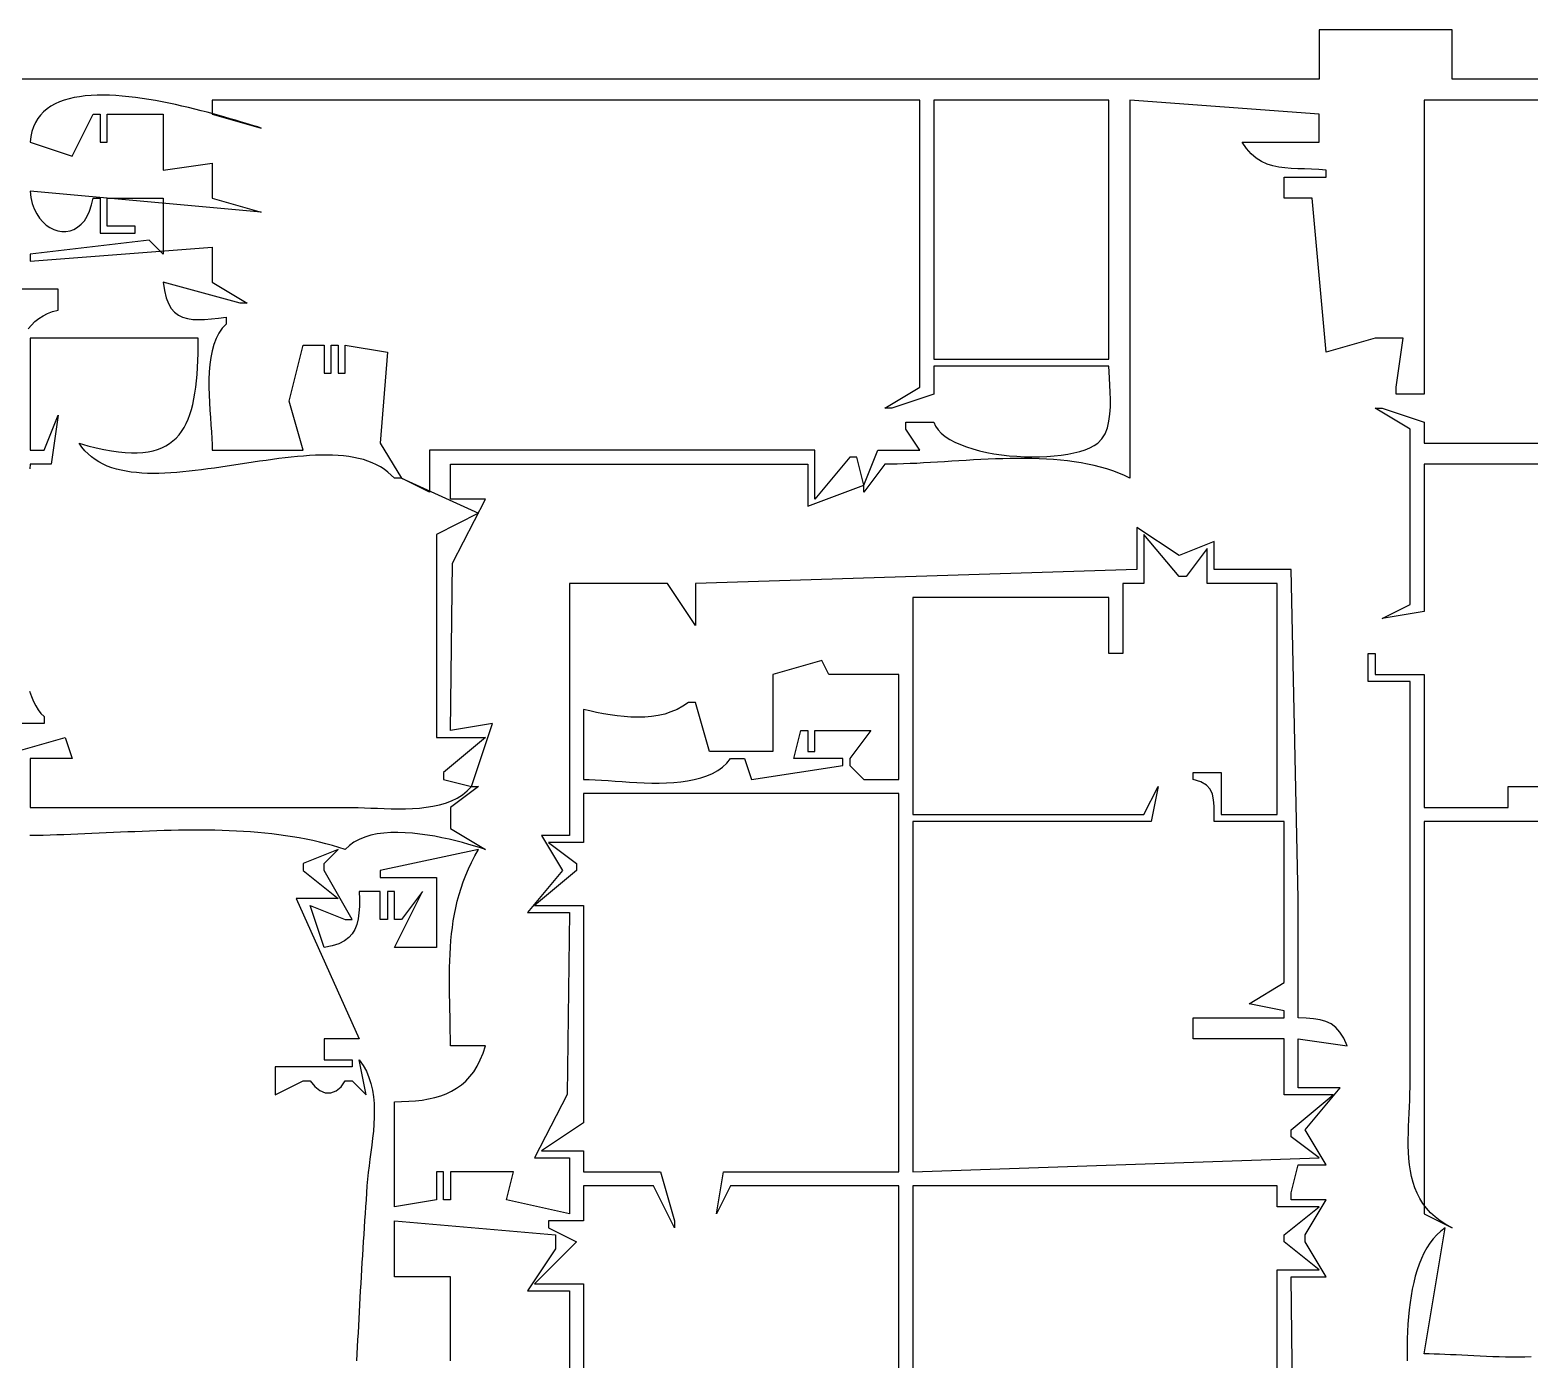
# Model space of a CAD drawing. Header units: metres. Extents: x 249 to 997, y 92 to 756.
# Drawn here: x 459 to 673.1, y 566.3 to 756 of the extents above; entities that cross this region are included whole.
import ezdxf

# ---------------------------------------------------------------- set-up
doc = ezdxf.new("R2010")
doc.units = ezdxf.units.M

msp = doc.modelspace()

# ---------------------------------------------------------------- linework, layer by layer
for p, q in [((643, 756), (643, 749)), ((662, 756), (643, 756)), ((662, 749), (662, 756)), ((643, 749), (404, 749)), ((745, 749), (662, 749)), ((461.9803, 745.1102), (461.4377, 744.7387)), ((462.5673, 745.4381), (461.9803, 745.1102)), ((463.1962, 745.724), (462.5673, 745.4381)), ((463.8646, 745.9695), (463.1962, 745.724)), ((464.5698, 746.1764), (463.8646, 745.9695)), ((465.3094, 746.3461), (464.5698, 746.1764)), ((466.0807, 746.4804), (465.3094, 746.3461)), ((466.8814, 746.581), (466.0807, 746.4804)), ((467.7089, 746.6493), (466.8814, 746.581)), ((468.5605, 746.6872), (467.7089, 746.6493)), ((469.434, 746.6961), (468.5605, 746.6872)), ((470.3266, 746.6778), (469.434, 746.6961)), ((471.2358, 746.6339), (470.3266, 746.6778)), ((472.1592, 746.566), (471.2358, 746.6339)), ((473.0943, 746.4757), (472.1592, 746.566)), ((474.0384, 746.3648), (473.0943, 746.4757)), ((474.9891, 746.2348), (474.0384, 746.3648)), ((475.9439, 746.0874), (474.9891, 746.2348)), ((476.9001, 745.9241), (475.9439, 746.0874)), ((477.8554, 745.7468), (476.9001, 745.9241)), ((478.8071, 745.5569), (477.8554, 745.7468)), ((479.7528, 745.3561), (478.8071, 745.5569)), ((480.6899, 745.1461), (479.7528, 745.3561)), ((481.6159, 744.9285), (480.6899, 745.1461)), ((586, 746), (485, 746)), ((485, 746), (485, 744)), ((586, 705), (586, 746)), ((588, 746), (588, 709)), ((613, 746), (588, 746)), ((613, 709), (613, 746)), ((643, 744), (616, 746)), ((616, 746), (616, 692)), ((686, 746), (658, 746)), ((658, 746), (658, 704)), ((460.1018, 743.3462), (459.7623, 742.7838)), ((460.4959, 743.8583), (460.1018, 743.3462)), ((460.9421, 744.322), (460.4959, 743.8583)), ((461.4377, 744.7387), (460.9421, 744.322)), ((465, 738), (468, 744)), ((468, 744), (469, 744)), ((469, 744), (469, 740)), ((470, 740), (470, 744)), ((470, 744), (478, 744)), ((478, 744), (478, 736)), ((482.5283, 744.7049), (481.6159, 744.9285)), ((483.4245, 744.4769), (482.5283, 744.7049)), ((484.302, 744.2463), (483.4245, 744.4769)), ((485.1584, 744.0147), (484.302, 744.2463)), ((485, 744), (492, 742)), ((485.991, 743.7836), (485.1584, 744.0147)), ((486.7973, 743.5547), (485.991, 743.7836)), ((487.5749, 743.3297), (486.7973, 743.5547)), ((488.3211, 743.1101), (487.5749, 743.3297)), ((489.0336, 742.8977), (488.3211, 743.1101)), ((643, 740), (643, 744)), ((459.2569, 741.502), (459.0961, 740.7794)), ((459.4798, 742.1696), (459.2569, 741.502)), ((459.7623, 742.7838), (459.4798, 742.1696)), ((489.7097, 742.6941), (489.0336, 742.8977)), ((490.3469, 742.5009), (489.7097, 742.6941)), ((490.9427, 742.3197), (490.3469, 742.5009)), ((491.4945, 742.1522), (490.9427, 742.3197)), ((492, 742), (491.4945, 742.1522)), ((459.0961, 740.7794), (459, 740)), ((459, 740), (465, 738)), ((469, 740), (470, 740)), ((632.641, 739.0748), (632, 740)), ((632, 740), (643, 740)), ((633.3188, 738.3162), (632.641, 739.0748)), ((478, 736), (485, 737)), ((485, 737), (485, 732)), ((634.0323, 737.7071), (633.3188, 738.3162)), ((634.7807, 737.2303), (634.0323, 737.7071)), ((635.5633, 736.869), (634.7807, 737.2303)), ((636.3791, 736.606), (635.5633, 736.869)), ((637.2273, 736.4244), (636.3791, 736.606)), ((638.107, 736.3071), (637.2273, 736.4244)), ((638, 732), (638, 735)), ((638, 735), (644, 735)), ((639.0174, 736.237), (638.107, 736.3071)), ((639.9576, 736.1972), (639.0174, 736.237)), ((640.9269, 736.1706), (639.9576, 736.1972)), ((641.9242, 736.1403), (640.9269, 736.1706)), ((642.9489, 736.089), (641.9242, 736.1403)), ((644, 736), (642.9489, 736.089)), ((644, 735), (644, 736)), ((492, 730), (459, 733)), ((459, 733), (459.1206, 732.0811)), ((459.1206, 732.0811), (459.325, 731.2337)), ((459.325, 731.2337), (459.6046, 730.4602)), ((459.6046, 730.4602), (459.9513, 729.7631)), ((467.1604, 729.4116), (467.5097, 730.1576)), ((467.5097, 730.1576), (467.7923, 731.0195)), ((467.7923, 731.0195), (468, 732)), ((468, 732), (469, 732)), ((469, 732), (469, 727)), ((470, 728), (470, 732)), ((470, 732), (478, 732)), ((478, 732), (478, 724)), ((485, 732), (492, 730)), ((642, 732), (638, 732)), ((644, 710), (642, 732)), ((459.9513, 729.7631), (460.3565, 729.1449)), ((460.3565, 729.1449), (460.812, 728.608)), ((460.812, 728.608), (461.3095, 728.155)), ((461.3095, 728.155), (461.8405, 727.7882)), ((465.7964, 727.8452), (466.2955, 728.2579)), ((466.2955, 728.2579), (466.7529, 728.7793)), ((466.7529, 728.7793), (467.1604, 729.4116)), ((474, 728), (470, 728)), ((474, 727), (474, 728)), ((476, 726), (459, 724)), ((461.8405, 727.7882), (462.3968, 727.5102)), ((462.3968, 727.5102), (462.9699, 727.3235)), ((462.9699, 727.3235), (463.5516, 727.2305)), ((463.5516, 727.2305), (464.1334, 727.2336)), ((464.1334, 727.2336), (464.7071, 727.3355)), ((464.7071, 727.3355), (465.2642, 727.5385)), ((465.2642, 727.5385), (465.7964, 727.8452)), ((469, 727), (474, 727)), ((478, 724), (476, 726)), ((459, 723), (485, 725)), ((459, 724), (459, 723)), ((485, 725), (485, 720)), ((489, 717), (478, 720)), ((478, 720), (478.1849, 718.8008)), ((485, 720), (490, 717)), ((463, 719), (457, 719)), ((463, 716), (463, 719)), ((478.1849, 718.8008), (478.4413, 717.7853)), ((478.4413, 717.7853), (478.769, 716.9399)), ((460.2533, 714.8165), (460.8563, 715.2046)), ((460.8563, 715.2046), (461.5138, 715.5331)), ((461.5138, 715.5331), (462.2277, 715.7991)), ((462.2277, 715.7991), (463, 716)), ((478.769, 716.9399), (479.1676, 716.2512)), ((479.1676, 716.2512), (479.6368, 715.7056)), ((479.6368, 715.7056), (480.1766, 715.2895)), ((480.1766, 715.2895), (480.7865, 714.9895)), ((490, 717), (489, 717)), ((458.7509, 713.3221), (459.2026, 713.8724)), ((459.2026, 713.8724), (459.7027, 714.3715)), ((459.7027, 714.3715), (460.2533, 714.8165)), ((480.7865, 714.9895), (481.4664, 714.7919)), ((481.4664, 714.7919), (482.2159, 714.6832)), ((482.2159, 714.6832), (483.0349, 714.6499)), ((483.0349, 714.6499), (483.923, 714.6785)), ((483.923, 714.6785), (484.8801, 714.7554)), ((484.8801, 714.7554), (485.9058, 714.867)), ((485.9058, 714.867), (487, 715)), ((486.4304, 713.4108), (485.9508, 712.7274)), ((487, 714), (486.4304, 713.4108)), ((487, 715), (487, 714)), ((483, 712), (459, 712)), ((459, 712), (459, 696)), ((482.9768, 709.8313), (482.9944, 710.8989)), ((482.9944, 710.8989), (483, 712)), ((485.2339, 711.1166), (484.9833, 710.2082)), ((485.5542, 711.9595), (485.2339, 711.1166)), ((485.9508, 712.7274), (485.5542, 711.9595)), ((496, 703), (498, 711)), ((498, 711), (501, 711)), ((501, 711), (501, 707)), ((502, 707), (502, 711)), ((502, 711), (503, 711)), ((503, 711), (503, 707)), ((504, 707), (504, 711)), ((504, 711), (510, 710)), ((651, 712), (644, 710)), ((655, 712), (651, 712)), ((654, 705), (655, 712)), ((482.8996, 707.7981), (482.9457, 708.7975)), ((482.9457, 708.7975), (482.9768, 709.8313)), ((484.7954, 709.2441), (484.6637, 708.2338)), ((484.9833, 710.2082), (484.7954, 709.2441)), ((510, 710), (509, 697)), ((588, 709), (613, 709)), ((482.7564, 705.9051), (482.8369, 706.8338)), ((482.8369, 706.8338), (482.8996, 707.7981)), ((484.5813, 707.1869), (484.5414, 706.113)), ((484.6637, 708.2338), (484.5813, 707.1869)), ((501, 707), (502, 707)), ((503, 707), (504, 707)), ((613, 708), (588, 708)), ((588, 708), (588, 704)), ((613.0195, 707.1937), (613, 708)), ((613.067, 706.2916), (613.0195, 707.1937)), ((482.5356, 704.1567), (482.6564, 705.0126)), ((482.6564, 705.0126), (482.7564, 705.9051)), ((484.5414, 706.113), (484.5374, 705.0217)), ((484.5374, 705.0217), (484.5625, 703.9225)), ((581, 702), (586, 705)), ((613.1256, 705.3166), (613.067, 706.2916)), ((613.1788, 704.2914), (613.1256, 705.3166)), ((654, 704), (654, 705)), ((482.033, 701.8152), (482.2253, 702.5575)), ((482.2253, 702.5575), (482.3924, 703.3382)), ((482.3924, 703.3382), (482.5356, 704.1567)), ((484.5625, 703.9225), (484.6099, 702.8252)), ((484.6099, 702.8252), (484.6729, 701.7392)), ((498, 696), (496, 703)), ((588, 704), (582, 702)), ((613.2096, 703.239), (613.1788, 704.2914)), ((613.2015, 702.1822), (613.2096, 703.239)), ((658, 704), (654, 704)), ((461, 696), (463, 701)), ((463, 701), (462, 694)), ((481.2894, 699.8246), (481.5665, 700.4482)), ((481.5665, 700.4482), (481.8138, 701.112)), ((481.8138, 701.112), (482.033, 701.8152)), ((484.6729, 701.7392), (484.7447, 700.6742)), ((484.7447, 700.6742), (484.8186, 699.6398)), ((582, 702), (581, 702)), ((612.7757, 699.2137), (613.0013, 700.1467)), ((613.0013, 700.1467), (613.1376, 701.1438)), ((613.1376, 701.1438), (613.2015, 702.1822)), ((656, 699), (651, 702)), ((651, 702), (652, 702)), ((652, 702), (658, 700)), ((479.8544, 697.7428), (480.2651, 698.2002)), ((480.2651, 698.2002), (480.6402, 698.7001)), ((480.6402, 698.7001), (480.9811, 699.2417)), ((480.9811, 699.2417), (481.2894, 699.8246)), ((484.8186, 699.6398), (484.8878, 698.6456)), ((484.8878, 698.6456), (484.9456, 697.7012)), ((584, 699), (584, 700)), ((584, 700), (588, 700)), ((586, 696), (584, 699)), ((588, 700), (588.2474, 699.4457)), ((588.2474, 699.4457), (588.606, 698.9241)), ((588.606, 698.9241), (589.0678, 698.4351)), ((589.0678, 698.4351), (589.6252, 697.9788)), ((589.6252, 697.9788), (590.2703, 697.5553)), ((611.9901, 697.6313), (612.4442, 698.3676)), ((612.4442, 698.3676), (612.7757, 699.2137)), ((656, 674), (656, 699)), ((658, 700), (658, 697)), ((459, 696), (461, 696)), ((466.3907, 696.4475), (466, 697)), ((466, 697), (467.241, 696.6502)), ((466.8162, 695.9399), (466.3907, 696.4475)), ((467.2751, 695.4757), (466.8162, 695.9399)), ((467.241, 696.6502), (468.4214, 696.3525)), ((468.4214, 696.3525), (469.5427, 696.1062)), ((469.5427, 696.1062), (470.6063, 695.9107)), ((470.6063, 695.9107), (471.6138, 695.7656)), ((475.8593, 695.775), (476.5604, 695.9199)), ((476.5604, 695.9199), (477.2155, 696.1111)), ((477.2155, 696.1111), (477.8263, 696.3482)), ((477.8263, 696.3482), (478.3941, 696.6304)), ((478.3941, 696.6304), (478.9204, 696.9573)), ((478.9204, 696.9573), (479.4067, 697.3283)), ((479.4067, 697.3283), (479.8544, 697.7428)), ((484.9456, 697.7012), (484.9852, 696.8161)), ((484.9852, 696.8161), (485, 696)), ((485, 696), (498, 696)), ((509, 697), (512, 692)), ((516, 696), (516, 690)), ((571, 696), (516, 696)), ((571, 689), (571, 696)), ((578, 691), (580, 696)), ((580, 696), (586, 696)), ((590.2703, 697.5553), (590.9953, 697.1647)), ((590.9953, 697.1647), (591.7924, 696.807)), ((591.7924, 696.807), (592.6538, 696.4823)), ((592.6538, 696.4823), (593.5718, 696.1907)), ((593.5718, 696.1907), (594.5386, 695.9322)), ((594.5386, 695.9322), (595.5463, 695.7069)), ((607.9987, 695.6202), (608.83, 695.8332)), ((608.83, 695.8332), (609.5933, 696.0803)), ((609.5933, 696.0803), (610.2807, 696.3617)), ((610.2807, 696.3617), (610.8843, 696.6775)), ((610.8843, 696.6775), (611.3966, 697.0277)), ((611.3966, 697.0277), (611.9901, 697.6313)), ((658, 697), (696, 697)), ((459, 694), (458.9924, 693.3639)), ((462, 694), (459, 694)), ((467.7663, 695.0534), (467.2751, 695.4757)), ((468.2887, 694.6716), (467.7663, 695.0534)), ((468.8412, 694.3286), (468.2887, 694.6716)), ((469.4224, 694.0231), (468.8412, 694.3286)), ((470.0313, 693.7535), (469.4224, 694.0231)), ((470.6668, 693.5182), (470.0313, 693.7535)), ((471.6138, 695.7656), (472.5664, 695.6703)), ((472.5664, 695.6703), (473.4659, 695.6241)), ((473.4659, 695.6241), (474.3135, 695.6265)), ((474.3135, 695.6265), (475.1108, 695.677)), ((475.1108, 695.677), (475.8593, 695.775)), ((487.1535, 693.7291), (486.2319, 693.5912)), ((488.0772, 693.8698), (487.1535, 693.7291)), ((489.0019, 694.012), (488.0772, 693.8698)), ((489.9263, 694.1541), (489.0019, 694.012)), ((490.8493, 694.2946), (489.9263, 694.1541)), ((491.7698, 694.4319), (490.8493, 694.2946)), ((492.6866, 694.5647), (491.7698, 694.4319)), ((493.5985, 694.6914), (492.6866, 694.5647)), ((494.5044, 694.8104), (493.5985, 694.6914)), ((495.4031, 694.9204), (494.5044, 694.8104)), ((496.2934, 695.0198), (495.4031, 694.9204)), ((497.1742, 695.107), (496.2934, 695.0198)), ((498.0443, 695.1807), (497.1742, 695.107)), ((498.9026, 695.2392), (498.0443, 695.1807)), ((499.7478, 695.2812), (498.9026, 695.2392)), ((500.5789, 695.305), (499.7478, 695.2812)), ((501.3946, 695.3093), (500.5789, 695.305)), ((502.1939, 695.2924), (501.3946, 695.3093)), ((502.9755, 695.2529), (502.1939, 695.2924)), ((503.7382, 695.1893), (502.9755, 695.2529)), ((504.481, 695.1001), (503.7382, 695.1893)), ((505.2026, 694.9839), (504.481, 695.1001)), ((505.9019, 694.839), (505.2026, 694.9839)), ((506.5778, 694.6639), (505.9019, 694.839)), ((507.229, 694.4573), (506.5778, 694.6639)), ((507.8544, 694.2176), (507.229, 694.4573)), ((508.4528, 693.9433), (507.8544, 694.2176)), ((509.0231, 693.6328), (508.4528, 693.9433)), ((519, 689), (519, 694)), ((519, 694), (570, 694)), ((570, 694), (570, 688)), ((576, 695), (571, 689)), ((577, 695), (576, 695)), ((578, 691), (577, 695)), ((581, 694), (578, 690)), ((581.8755, 694.0063), (581, 694)), ((582.7723, 694.0246), (581.8755, 694.0063)), ((583.6892, 694.0534), (582.7723, 694.0246)), ((584.6246, 694.0914), (583.6892, 694.0534)), ((585.5771, 694.1371), (584.6246, 694.0914)), ((586.5455, 694.1893), (585.5771, 694.1371)), ((587.5282, 694.2466), (586.5455, 694.1893)), ((588.5238, 694.3075), (587.5282, 694.2466)), ((589.5311, 694.3709), (588.5238, 694.3075)), ((590.5486, 694.4352), (589.5311, 694.3709)), ((591.5748, 694.4992), (590.5486, 694.4352)), ((592.6084, 694.5614), (591.5748, 694.4992)), ((593.648, 694.6206), (592.6084, 694.5614)), ((594.6922, 694.6753), (593.648, 694.6206)), ((595.7396, 694.7242), (594.6922, 694.6753)), ((595.5463, 695.7069), (596.5872, 695.515)), ((596.7888, 694.7659), (595.7396, 694.7242)), ((596.5872, 695.515), (597.6535, 695.3564)), ((597.8384, 694.7991), (596.7888, 694.7659)), ((597.6535, 695.3564), (598.7374, 695.2312)), ((598.8871, 694.8224), (597.8384, 694.7991)), ((598.7374, 695.2312), (599.8311, 695.1395)), ((599.9333, 694.8345), (598.8871, 694.8224)), ((599.8311, 695.1395), (600.9268, 695.0813)), ((600.9757, 694.8339), (599.9333, 694.8345)), ((600.9268, 695.0813), (602.0167, 695.0569)), ((602.013, 694.8194), (600.9757, 694.8339)), ((603.0437, 694.7896), (602.013, 694.8194)), ((602.0167, 695.0569), (603.0931, 695.0661)), ((604.0664, 694.743), (603.0437, 694.7896)), ((603.0931, 695.0661), (604.1481, 695.1091)), ((605.0797, 694.6784), (604.0664, 694.743)), ((604.1481, 695.1091), (605.1739, 695.1859)), ((606.0823, 694.5944), (605.0797, 694.6784)), ((605.1739, 695.1859), (606.1628, 695.2967)), ((607.0726, 694.4896), (606.0823, 694.5944)), ((606.1628, 695.2967), (607.107, 695.4414)), ((608.0495, 694.3627), (607.0726, 694.4896)), ((607.107, 695.4414), (607.9987, 695.6202)), ((609.0113, 694.2123), (608.0495, 694.3627)), ((609.9568, 694.037), (609.0113, 694.2123)), ((610.8846, 693.8356), (609.9568, 694.037)), ((611.7932, 693.6065), (610.8846, 693.8356)), ((709, 694), (658, 694)), ((658, 694), (658, 673)), ((471.3276, 693.3159), (470.6668, 693.5182)), ((472.0126, 693.145), (471.3276, 693.3159)), ((472.7206, 693.004), (472.0126, 693.145)), ((473.4505, 692.8914), (472.7206, 693.004)), ((474.201, 692.8057), (473.4505, 692.8914)), ((474.9712, 692.7455), (474.201, 692.8057)), ((475.7597, 692.7091), (474.9712, 692.7455)), ((476.5654, 692.6951), (475.7597, 692.7091)), ((477.3871, 692.7021), (476.5654, 692.6951)), ((478.2238, 692.7284), (477.3871, 692.7021)), ((479.0742, 692.7727), (478.2238, 692.7284)), ((479.9371, 692.8333), (479.0742, 692.7727)), ((480.8115, 692.9089), (479.9371, 692.8333)), ((481.6961, 692.9978), (480.8115, 692.9089)), ((482.5897, 693.0987), (481.6961, 692.9978)), ((483.4913, 693.21), (482.5897, 693.0987)), ((484.3996, 693.3301), (483.4913, 693.21)), ((485.3135, 693.4577), (484.3996, 693.3301)), ((486.2319, 693.5912), (485.3135, 693.4577)), ((509.5642, 693.2848), (509.0231, 693.6328)), ((510.0748, 692.8976), (509.5642, 693.2848)), ((510.5537, 692.4698), (510.0748, 692.8976)), ((511, 692), (510.5537, 692.4698)), ((512, 692), (511, 692)), ((516, 690), (512, 692)), ((512, 692), (523, 687)), ((612.6812, 693.3485), (611.7932, 693.6065)), ((613.5473, 693.0602), (612.6812, 693.3485)), ((614.3901, 692.7403), (613.5473, 693.0602)), ((615.2081, 692.3873), (614.3901, 692.7403)), ((616, 692), (615.2081, 692.3873)), ((570, 688), (578, 691)), ((578, 690), (578, 691)), ((524, 689), (519, 689)), ((519.314, 679.8958), (524, 689)), ((523, 687), (517, 684)), ((517, 684), (517, 655)), ((617, 685), (617, 679)), ((623, 681), (617, 685)), ((618, 684), (618, 677)), ((623, 678), (618, 684)), ((628, 683), (623, 681)), ((628, 679), (628, 683)), ((627, 682), (624, 678)), ((627, 677), (627, 682)), ((519, 656), (519.314, 679.8958)), ((617, 679), (554, 677)), ((639, 679), (628, 679)), ((640, 632), (639, 679)), ((536, 677), (535.9954, 651)), ((550, 677), (536, 677)), ((554, 671), (550, 677)), ((554, 677), (554, 671)), ((618, 677), (615, 677)), ((615, 677), (615, 667)), ((624, 678), (623, 678)), ((637, 677), (627, 677)), ((637, 644), (637, 677)), ((613, 675), (585, 675)), ((585, 675), (585, 644)), ((613, 667), (613, 675)), ((652, 672), (656, 674)), ((658, 673), (652, 672)), ((572, 666), (565, 664)), ((573, 664), (572, 666)), ((615, 667), (613, 667)), ((650, 663), (650, 667)), ((650, 667), (651, 667)), ((651, 667), (651, 664)), ((565, 664), (565, 653)), ((574, 664), (573, 664)), ((583, 664), (574, 664)), ((583, 649), (583, 664)), ((651, 664), (658, 664)), ((658, 664), (658, 645)), ((458.9301, 661.6188), (459.1895, 660.8599)), ((656, 663), (650, 663)), ((656, 606), (656, 663)), ((459.1895, 660.8599), (459.4811, 660.1583)), ((459.4811, 660.1583), (459.8065, 659.5178)), ((459.8065, 659.5178), (460.1672, 658.9421)), ((552.1994, 659.4568), (551.3604, 659.0049)), ((553, 660), (552.1994, 659.4568)), ((554, 660), (553, 660)), ((556, 653), (554, 660)), ((460.1672, 658.9421), (460.5645, 658.4349)), ((460.5645, 658.4349), (461, 658)), ((461, 658), (461, 657)), ((538.9228, 658.7861), (538, 659)), ((538, 659), (538, 649)), ((539.8678, 658.5818), (538.9228, 658.7861)), ((540.8307, 658.393), (539.8678, 658.5818)), ((541.807, 658.2254), (540.8307, 658.393)), ((542.7925, 658.085), (541.807, 658.2254)), ((543.7829, 657.9776), (542.7925, 658.085)), ((544.7738, 657.9089), (543.7829, 657.9776)), ((545.7609, 657.8849), (544.7738, 657.9089)), ((546.7398, 657.9113), (545.7609, 657.8849)), ((547.7062, 657.994), (546.7398, 657.9113)), ((548.6558, 658.1389), (547.7062, 657.994)), ((549.5843, 658.3518), (548.6558, 658.1389)), ((550.4872, 658.6385), (549.5843, 658.3518)), ((551.3604, 659.0049), (550.4872, 658.6385)), ((461, 657), (457, 657)), ((525, 657), (519, 656)), ((522, 648), (525, 657)), ((568, 652), (569, 656)), ((569, 656), (570, 656)), ((570, 656), (570, 653)), ((571, 653), (571, 656)), ((571, 656), (579, 656)), ((579, 656), (576, 652)), ((457, 653), (464, 655)), ((464, 655), (465, 652)), ((517, 655), (524, 655)), ((524, 655), (518, 650)), ((465, 652), (459, 652)), ((459, 652), (459, 645)), ((535.9954, 651), (536, 642)), ((565, 653), (556, 653)), ((557.8409, 650.7783), (558.4588, 651.3482)), ((558.4588, 651.3482), (559, 652)), ((559, 652), (561, 652)), ((561, 652), (562, 649)), ((562, 649), (575, 651)), ((575, 652), (568, 652)), ((570, 653), (571, 653)), ((575, 651), (575, 652)), ((576, 652), (576, 651)), ((576, 651), (578, 649)), ((518, 650), (518, 649)), ((518, 649), (522, 648)), ((538, 649), (538.8122, 648.9876)), ((538.8122, 648.9876), (539.6767, 648.9538)), ((539.6767, 648.9538), (540.5871, 648.9035)), ((540.5871, 648.9035), (541.5374, 648.8416)), ((541.5374, 648.8416), (542.5213, 648.7731)), ((542.5213, 648.7731), (543.5329, 648.7027)), ((551.8814, 648.6664), (552.8649, 648.8013)), ((552.8649, 648.8013), (553.8145, 648.9837)), ((553.8145, 648.9837), (554.7243, 649.2184)), ((554.7243, 649.2184), (555.5879, 649.5102)), ((555.5879, 649.5102), (556.3993, 649.8642)), ((556.3993, 649.8642), (557.1524, 650.2853)), ((557.1524, 650.2853), (557.8409, 650.7783)), ((578, 649), (583, 649)), ((625, 649), (625, 650)), ((625, 650), (629, 650)), ((626.1053, 648.6638), (625, 649)), ((629, 650), (629, 644)), ((523, 648), (519, 645)), ((519.971, 646.354), (520.7127, 646.8196)), ((520.7127, 646.8196), (521.3913, 647.3662)), ((521.3913, 647.3662), (522, 648)), ((522, 648), (523, 648)), ((538, 647), (538, 640)), ((583, 647), (538, 647)), ((543.5329, 648.7027), (544.5659, 648.6356)), ((544.5659, 648.6356), (545.6142, 648.5764)), ((545.6142, 648.5764), (546.6716, 648.5303)), ((546.6716, 648.5303), (547.7321, 648.5021)), ((547.7321, 648.5021), (548.7894, 648.4966)), ((548.7894, 648.4966), (549.8375, 648.5189)), ((549.8375, 648.5189), (550.8702, 648.5739)), ((550.8702, 648.5739), (551.8814, 648.6664)), ((583, 593), (583, 647)), ((618, 644), (620, 648)), ((620, 648), (619, 643)), ((626.9024, 648.204), (626.1053, 648.6638)), ((627.441, 647.6233), (626.9024, 648.204)), ((627.7709, 646.9243), (627.441, 647.6233)), ((627.942, 646.1098), (627.7709, 646.9243)), ((670, 645), (670, 648)), ((670, 648), (678, 648)), ((459, 645), (505, 645)), ((505, 645), (505.8379, 644.9901)), ((505.8379, 644.9901), (506.7202, 644.9647)), ((506.7202, 644.9647), (507.6402, 644.9297)), ((507.6402, 644.9297), (508.5912, 644.8912)), ((508.5912, 644.8912), (509.5664, 644.8553)), ((509.5664, 644.8553), (510.5591, 644.8279)), ((510.5591, 644.8279), (511.5627, 644.815)), ((511.5627, 644.815), (512.5703, 644.8229)), ((512.5703, 644.8229), (513.5752, 644.8574)), ((513.5752, 644.8574), (514.5708, 644.9247)), ((514.5708, 644.9247), (515.5503, 645.0307)), ((515.5503, 645.0307), (516.5069, 645.1816)), ((516.5069, 645.1816), (517.4341, 645.3833)), ((517.4341, 645.3833), (518.3249, 645.6419)), ((518.3249, 645.6419), (519.1728, 645.9635)), ((519, 645), (519, 642)), ((519.1728, 645.9635), (519.971, 646.354)), ((628.004, 645.1824), (627.942, 646.1098)), ((628.0067, 644.1449), (628.004, 645.1824)), ((658, 645), (670, 645)), ((585, 644), (618, 644)), ((619, 643), (585, 643)), ((585, 643), (585, 593)), ((628, 643), (628.0067, 644.1449)), ((638, 643), (628, 643)), ((629, 644), (637, 644)), ((638, 620), (638, 643)), ((681, 643), (658, 643)), ((658, 643), (658, 587)), ((459.9102, 641.0144), (458.9509, 641.0037)), ((460.8775, 641.0316), (459.9102, 641.0144)), ((461.8522, 641.0545), (460.8775, 641.0316)), ((462.8341, 641.0826), (461.8522, 641.0545)), ((463.8226, 641.1152), (462.8341, 641.0826)), ((464.8174, 641.1517), (463.8226, 641.1152)), ((465.8181, 641.1915), (464.8174, 641.1517)), ((466.8241, 641.234), (465.8181, 641.1915)), ((467.8351, 641.2786), (466.8241, 641.234)), ((468.8507, 641.3245), (467.8351, 641.2786)), ((469.8705, 641.3713), (468.8507, 641.3245)), ((470.8939, 641.4183), (469.8705, 641.3713)), ((471.9207, 641.4648), (470.8939, 641.4183)), ((472.9504, 641.5102), (471.9207, 641.4648)), ((473.9825, 641.554), (472.9504, 641.5102)), ((475.0166, 641.5955), (473.9825, 641.554)), ((476.0524, 641.634), (475.0166, 641.5955)), ((477.0894, 641.669), (476.0524, 641.634)), ((478.1271, 641.6998), (477.0894, 641.669)), ((479.1652, 641.7259), (478.1271, 641.6998)), ((480.2032, 641.7465), (479.1652, 641.7259)), ((481.2408, 641.7611), (480.2032, 641.7465)), ((482.2774, 641.769), (481.2408, 641.7611)), ((483.3127, 641.7696), (482.2774, 641.769)), ((484.3462, 641.7624), (483.3127, 641.7696)), ((485.3776, 641.7466), (484.3462, 641.7624)), ((486.4064, 641.7216), (485.3776, 641.7466)), ((487.4321, 641.6869), (486.4064, 641.7216)), ((488.4545, 641.6419), (487.4321, 641.6869)), ((489.4729, 641.5858), (488.4545, 641.6419)), ((490.4871, 641.518), (489.4729, 641.5858)), ((491.4966, 641.438), (490.4871, 641.518)), ((492.5009, 641.3452), (491.4966, 641.438)), ((493.4997, 641.2388), (492.5009, 641.3452)), ((494.4925, 641.1183), (493.4997, 641.2388)), ((495.479, 640.9831), (494.4925, 641.1183)), ((496.4586, 640.8325), (495.479, 640.9831)), ((497.431, 640.6659), (496.4586, 640.8325)), ((498.3958, 640.4827), (497.431, 640.6659)), ((499.3525, 640.2823), (498.3958, 640.4827)), ((500.3006, 640.064), (499.3525, 640.2823)), ((505.9744, 640.4577), (505.2406, 640.0546)), ((506.7741, 640.7843), (505.9744, 640.4577)), ((507.6321, 641.0392), (506.7741, 640.7843)), ((508.5412, 641.2271), (507.6321, 641.0392)), ((509.494, 641.3529), (508.5412, 641.2271)), ((510.483, 641.4211), (509.494, 641.3529)), ((511.501, 641.4366), (510.483, 641.4211)), ((512.5404, 641.4041), (511.501, 641.4366)), ((513.5939, 641.3284), (512.5404, 641.4041)), ((514.6541, 641.2142), (513.5939, 641.3284)), ((515.7136, 641.0663), (514.6541, 641.2142)), ((516.7651, 640.8893), (515.7136, 641.0663)), ((517.8011, 640.6882), (516.7651, 640.8893)), ((518.8143, 640.4675), (517.8011, 640.6882)), ((519.7972, 640.2321), (518.8143, 640.4675)), ((519, 642), (524, 639)), ((520.7426, 639.9867), (519.7972, 640.2321)), ((536, 641), (532, 641)), ((532, 641), (535, 636)), ((536, 642), (536, 641)), ((503, 639), (498, 637)), ((501.2399, 639.8273), (500.3006, 640.064)), ((501, 637), (503, 639)), ((502.1698, 639.5714), (501.2399, 639.8273)), ((503.09, 639.2959), (502.1698, 639.5714)), ((504, 639), (503.09, 639.2959)), ((504.58, 639.5702), (504, 639)), ((505.2406, 640.0546), (504.58, 639.5702)), ((523, 639), (509, 636)), ((521.6429, 639.736), (520.7426, 639.9867)), ((522.4908, 639.4848), (521.6429, 639.736)), ((522.0084, 637.1666), (522.4821, 638.0836)), ((522.4821, 638.0836), (523, 639)), ((523.279, 639.2379), (522.4908, 639.4848)), ((524, 639), (523.279, 639.2379)), ((538, 640), (533, 640)), ((533, 640), (537, 637)), ((498, 637), (498, 636)), ((498, 636), (503, 632)), ((501, 636), (501, 637)), ((505, 629), (501, 636)), ((509, 636), (509, 635)), ((521.1858, 635.3297), (521.577, 636.2488)), ((521.577, 636.2488), (522.0084, 637.1666)), ((535, 636), (530, 630)), ((537, 636), (531, 631)), ((537, 637), (537, 636)), ((509, 635), (517, 635)), ((517, 635), (517, 625)), ((520.5171, 633.4865), (520.8332, 634.4091)), ((520.8332, 634.4091), (521.1858, 635.3297)), ((503, 632), (497, 632)), ((497, 632), (506, 612)), ((509, 633), (506, 633)), ((506, 633), (506.0182, 631.9054)), ((506.0182, 631.9054), (506.0078, 630.8889)), ((509, 629), (509, 633)), ((511, 633), (510, 633)), ((510, 633), (510, 629)), ((511, 625), (515, 633)), ((511, 629), (511, 633)), ((515, 633), (512, 629)), ((519.7695, 630.7044), (519.9872, 631.6345)), ((519.9872, 631.6345), (520.2358, 632.5618)), ((520.2358, 632.5618), (520.5171, 633.4865)), ((640, 616), (640, 632)), ((501, 625), (499, 631)), ((499, 631), (504, 629)), ((505.9537, 629.9504), (505.8407, 629.0897)), ((506.0078, 630.8889), (505.9537, 629.9504)), ((519.4194, 628.8343), (519.5809, 629.7711)), ((519.5809, 629.7711), (519.7695, 630.7044)), ((530, 630), (536, 630)), ((531, 631), (538, 631)), ((536, 630), (535.686, 604.0394)), ((538, 631), (538, 600)), ((504, 629), (505, 629)), ((505.3774, 627.6019), (504.9969, 626.9745)), ((505.6536, 628.307), (505.3774, 627.6019)), ((505.8407, 629.0897), (505.6536, 628.307)), ((510, 629), (509, 629)), ((512, 629), (511, 629)), ((519.1702, 626.9488), (519.2831, 627.8936)), ((519.2831, 627.8936), (519.4194, 628.8343)), ((502.1291, 625.2402), (501, 625)), ((503.0782, 625.5576), (502.1291, 625.2402)), ((503.8624, 625.9525), (503.0782, 625.5576)), ((504.497, 626.4248), (503.8624, 625.9525)), ((504.9969, 626.9745), (504.497, 626.4248)), ((519.0069, 625.0454), (519.0788, 625.9995)), ((519.0788, 625.9995), (519.1702, 626.9488)), ((517, 625), (511, 625)), ((518.89, 622.1508), (518.9145, 623.1214)), ((518.9145, 623.1214), (518.9528, 624.0861)), ((518.9528, 624.0861), (519.0069, 625.0454)), ((518.8754, 620.1911), (518.8776, 621.1742)), ((518.8776, 621.1742), (518.89, 622.1508)), ((518.8814, 619.2013), (518.8754, 620.1911)), ((518.8938, 618.2044), (518.8814, 619.2013)), ((633, 617), (638, 620)), ((518.9106, 617.2), (518.8938, 618.2044)), ((518.93, 616.1879), (518.9106, 617.2)), ((638, 616), (633, 617)), ((518.9502, 615.1678), (518.93, 616.1879)), ((518.9691, 614.1392), (518.9502, 615.1678)), ((625, 612), (625, 615)), ((625, 615), (638, 615)), ((638, 615), (638, 616)), ((640, 615), (640, 616)), ((641.1708, 614.9482), (640, 615)), ((642.2155, 614.8577), (641.1708, 614.9482)), ((643.146, 614.7031), (642.2155, 614.8577)), ((643.9743, 614.4588), (643.146, 614.7031)), ((518.985, 613.102), (518.9691, 614.1392)), ((518.9959, 612.0556), (518.985, 613.102)), ((644.7122, 614.0993), (643.9743, 614.4588)), ((645.3718, 613.5991), (644.7122, 614.0993)), ((645.965, 612.9329), (645.3718, 613.5991)), ((646.5038, 612.075), (645.965, 612.9329)), ((506, 612), (501, 612)), ((501, 612), (501, 609)), ((519, 611), (518.9959, 612.0556)), ((524, 611), (519, 611)), ((523.657, 609.9336), (524, 611)), ((638, 612), (625, 612)), ((638, 604), (638, 612)), ((640, 605), (640, 612)), ((640, 612), (647, 611)), ((647, 611), (646.5038, 612.075)), ((501, 609), (505, 609)), ((505, 609), (505, 608)), ((507, 604), (506, 609)), ((506, 609), (506.5488, 608.1927)), ((506.5488, 608.1927), (507.0033, 607.3524)), ((522.3253, 607.2931), (522.8185, 608.0845)), ((522.8185, 608.0845), (523.2628, 608.9632)), ((523.2628, 608.9632), (523.657, 609.9336)), ((505, 608), (494, 608)), ((494, 608), (494, 604)), ((494, 604), (498, 606)), ((498, 606), (499, 606)), ((499, 606), (499.628, 605.1551)), ((503.3958, 605.1239), (504, 606)), ((504, 606), (505, 606)), ((505, 606), (507, 604)), ((507.0033, 607.3524), (507.3707, 606.482)), ((507.3707, 606.482), (507.6578, 605.5848)), ((520.5657, 605.4007), (521.1977, 605.9555)), ((521.1977, 605.9555), (521.7847, 606.5849)), ((521.7847, 606.5849), (522.3253, 607.2931)), ((655.9907, 605.0835), (656, 606)), ((499.628, 605.1551), (500.3503, 604.5814)), ((500.3503, 604.5814), (501.1275, 604.2852)), ((501.1275, 604.2852), (501.9203, 604.2727)), ((501.9203, 604.2727), (502.6895, 604.5502)), ((502.6895, 604.5502), (503.3958, 605.1239)), ((507.6578, 605.5848), (507.8716, 604.6637)), ((507.8716, 604.6637), (508.0192, 603.7219)), ((516.7739, 603.5961), (517.6123, 603.842)), ((517.6123, 603.842), (518.4119, 604.1411)), ((518.4119, 604.1411), (519.1716, 604.4978)), ((519.1716, 604.4978), (519.8899, 604.9162)), ((519.8899, 604.9162), (520.5657, 605.4007)), ((535.686, 604.0394), (531, 595)), ((645, 604), (638, 604)), ((639, 599), (645, 604)), ((646, 605), (640, 605)), ((641, 599), (646, 605)), ((655.9297, 603.2256), (655.9658, 604.158)), ((655.9658, 604.158), (655.9907, 605.0835)), ((508.0192, 603.7219), (508.1076, 602.7625)), ((508.1076, 602.7625), (508.1436, 601.7885)), ((508.1436, 601.7885), (508.1344, 600.8031)), ((511, 603), (512.0445, 603.016)), ((511, 588), (511, 603)), ((512.0445, 603.016), (513.0579, 603.0597)), ((513.0579, 603.0597), (514.0388, 603.1352)), ((514.0388, 603.1352), (514.9859, 603.247)), ((514.9859, 603.247), (515.8981, 603.3992)), ((515.8981, 603.3992), (516.7739, 603.5961)), ((655.841, 601.3488), (655.8866, 602.2884)), ((655.8866, 602.2884), (655.9297, 603.2256)), ((508.0869, 599.8093), (508.008, 598.8103)), ((508.1344, 600.8031), (508.0869, 599.8093)), ((538, 600), (532, 596)), ((655.7594, 599.4712), (655.7971, 600.409)), ((655.7971, 600.409), (655.841, 601.3488)), ((507.9049, 597.8091), (507.7844, 596.8089)), ((508.008, 598.8103), (507.9049, 597.8091)), ((639, 598), (639, 599)), ((643, 595), (639, 598)), ((644, 594), (641, 599)), ((655.7199, 597.6106), (655.7322, 598.5376)), ((655.7267, 596.6922), (655.7199, 597.6106)), ((655.7322, 598.5376), (655.7594, 599.4712)), ((507.6536, 595.8126), (507.5195, 594.8235)), ((507.7844, 596.8089), (507.6536, 595.8126)), ((532, 596), (538, 596)), ((538, 596), (538, 593)), ((655.7571, 595.7847), (655.7267, 596.6922)), ((655.8154, 594.8904), (655.7571, 595.7847)), ((507.389, 593.8446), (507.2692, 592.8789)), ((507.5195, 594.8235), (507.389, 593.8446)), ((531, 595), (536, 595)), ((536, 595), (536, 587)), ((585, 593), (643, 595)), ((639, 590), (640, 594)), ((640, 594), (644, 594)), ((655.906, 594.0114), (655.8154, 594.8904)), ((656.0332, 593.1501), (655.906, 594.0114)), ((656.2014, 592.3086), (656.0332, 593.1501)), ((507.0895, 591), (507.0218, 590.0077)), ((507.167, 591.9297), (507.0895, 591)), ((507.2692, 592.8789), (507.167, 591.9297)), ((518, 593), (517, 593)), ((517, 593), (517, 589)), ((518, 589), (518, 593)), ((528, 593), (519, 593)), ((519, 593), (519, 589)), ((527, 589), (528, 593)), ((538, 593), (549, 593)), ((548, 591), (538, 591)), ((538, 591), (538, 586)), ((551, 585), (548, 591)), ((549, 593), (551, 586)), ((557, 587), (558, 593)), ((559, 591), (557, 587)), ((558, 593), (583, 593)), ((583, 591), (559, 591)), ((583, 541), (583, 591)), ((585, 591), (585, 519)), ((637, 591), (585, 591)), ((637, 588), (637, 591)), ((656.4148, 591.4892), (656.2014, 592.3086)), ((656.678, 590.6941), (656.4148, 591.4892)), ((506.9546, 589.0143), (506.888, 588.02)), ((507.0218, 590.0077), (506.9546, 589.0143)), ((517, 589), (511, 588)), ((519, 589), (518, 589)), ((536, 587), (527, 589)), ((639, 589), (639, 590)), ((644, 589), (639, 589)), ((641, 584), (644, 589)), ((656.9952, 589.9256), (656.678, 590.6941)), ((657.3707, 589.1858), (656.9952, 589.9256)), ((657.809, 588.477), (657.3707, 589.1858)), ((506.822, 587.0247), (506.7566, 586.0286)), ((506.888, 588.02), (506.822, 587.0247)), ((643, 588), (637, 588)), ((638, 584), (643, 588)), ((658.3144, 587.8014), (657.809, 588.477)), ((658, 587), (662, 585)), ((658.8912, 587.1613), (658.3144, 587.8014)), ((659.5438, 586.5589), (658.8912, 587.1613)), ((506.6918, 585.0315), (506.6277, 584.0337)), ((506.7566, 586.0286), (506.6918, 585.0315)), ((511, 578), (511, 586)), ((511, 586), (534, 584)), ((538, 586), (533, 586)), ((533, 586), (533, 585)), ((533, 585), (537, 583)), ((551, 586), (551, 585)), ((658, 567), (661, 585)), ((660.2766, 585.9963), (659.5438, 586.5589)), ((660.3843, 584.5333), (659.8148, 584.0094)), ((661.0938, 585.476), (660.2766, 585.9963)), ((661, 585), (660.3843, 584.5333)), ((662, 585), (661.0938, 585.476)), ((506.5642, 583.0352), (506.5015, 582.0359)), ((506.6277, 584.0337), (506.5642, 583.0352)), ((537, 583), (531, 577)), ((534, 584), (534, 582)), ((638, 583), (638, 584)), ((643, 579), (638, 583)), ((641, 583), (641, 584)), ((644, 578), (641, 583)), ((658.8078, 582.8015), (658.367, 582.1233)), ((659.2899, 583.4312), (658.8078, 582.8015)), ((659.8148, 584.0094), (659.2899, 583.4312)), ((506.4396, 581.036), (506.3784, 580.0354)), ((506.5015, 582.0359), (506.4396, 581.036)), ((534, 582), (530, 576)), ((657.6022, 580.633), (657.2749, 579.8268)), ((657.9657, 581.3995), (657.6022, 580.633)), ((658.367, 582.1233), (657.9657, 581.3995)), ((506.318, 579.0344), (506.2584, 578.0328)), ((506.3784, 580.0354), (506.318, 579.0344)), ((637, 548), (637, 579)), ((637, 579), (643, 579)), ((656.722, 578.107), (656.4932, 577.1991)), ((656.982, 578.9838), (656.722, 578.107)), ((657.2749, 579.8268), (656.982, 578.9838)), ((506.1419, 576.0283), (506.085, 575.0256)), ((506.1997, 577.0308), (506.1419, 576.0283)), ((506.2584, 578.0328), (506.1997, 577.0308)), ((519, 578), (511, 578)), ((519, 566), (519, 578)), ((530, 576), (536, 576)), ((531, 577), (538, 577)), ((536, 576), (536, 552)), ((538, 577), (538, 551)), ((639.314, 552.0394), (639, 578)), ((639, 578), (644, 578)), ((656.2938, 576.2633), (656.1223, 575.3023)), ((656.4932, 577.1991), (656.2938, 576.2633)), ((506.0291, 574.0225), (505.9741, 573.0192)), ((506.085, 575.0256), (506.0291, 574.0225)), ((655.9768, 574.3191), (655.8559, 573.3167)), ((656.1223, 575.3023), (655.9768, 574.3191)), ((505.9201, 572.0156), (505.8672, 571.0119)), ((505.9741, 573.0192), (505.9201, 572.0156)), ((655.7577, 572.298), (655.6806, 571.2659)), ((655.8559, 573.3167), (655.7577, 572.298)), ((505.8153, 570.0082), (505.7646, 569.0043)), ((505.8672, 571.0119), (505.8153, 570.0082)), ((655.6229, 570.2232), (655.583, 569.1731)), ((655.6806, 571.2659), (655.6229, 570.2232)), ((505.7149, 568.0005), (505.6664, 566.9967)), ((505.7646, 569.0043), (505.7149, 568.0005)), ((655.5592, 568.1183), (655.5498, 567.0618)), ((655.583, 569.1731), (655.5592, 568.1183)), ((505.6664, 566.9967), (505.619, 565.993)), ((655.5498, 567.0618), (655.5531, 566.0065)), ((658.6919, 566.9944), (658, 567)), ((659.4126, 566.9789), (658.6919, 566.9944)), ((660.1601, 566.9547), (659.4126, 566.9789)), ((660.9326, 566.9235), (660.1601, 566.9547)), ((661.728, 566.8868), (660.9326, 566.9235)), ((662.5445, 566.8459), (661.728, 566.8868)), ((663.3801, 566.8025), (662.5445, 566.8459)), ((664.2328, 566.7579), (663.3801, 566.8025)), ((665.1007, 566.7138), (664.2328, 566.7579)), ((665.9819, 566.6715), (665.1007, 566.7138)), ((666.8745, 566.6326), (665.9819, 566.6715)), ((667.7764, 566.5986), (666.8745, 566.6326)), ((668.6858, 566.5709), (667.7764, 566.5986)), ((669.6008, 566.551), (668.6858, 566.5709)), ((670.5193, 566.5405), (669.6008, 566.551)), ((671.4394, 566.5408), (670.5193, 566.5405)), ((672.3593, 566.5535), (671.4394, 566.5408)), ((673.2769, 566.5799), (672.3593, 566.5535))]:
    msp.add_line(p, q)

doc.saveas('drawing.dxf')
